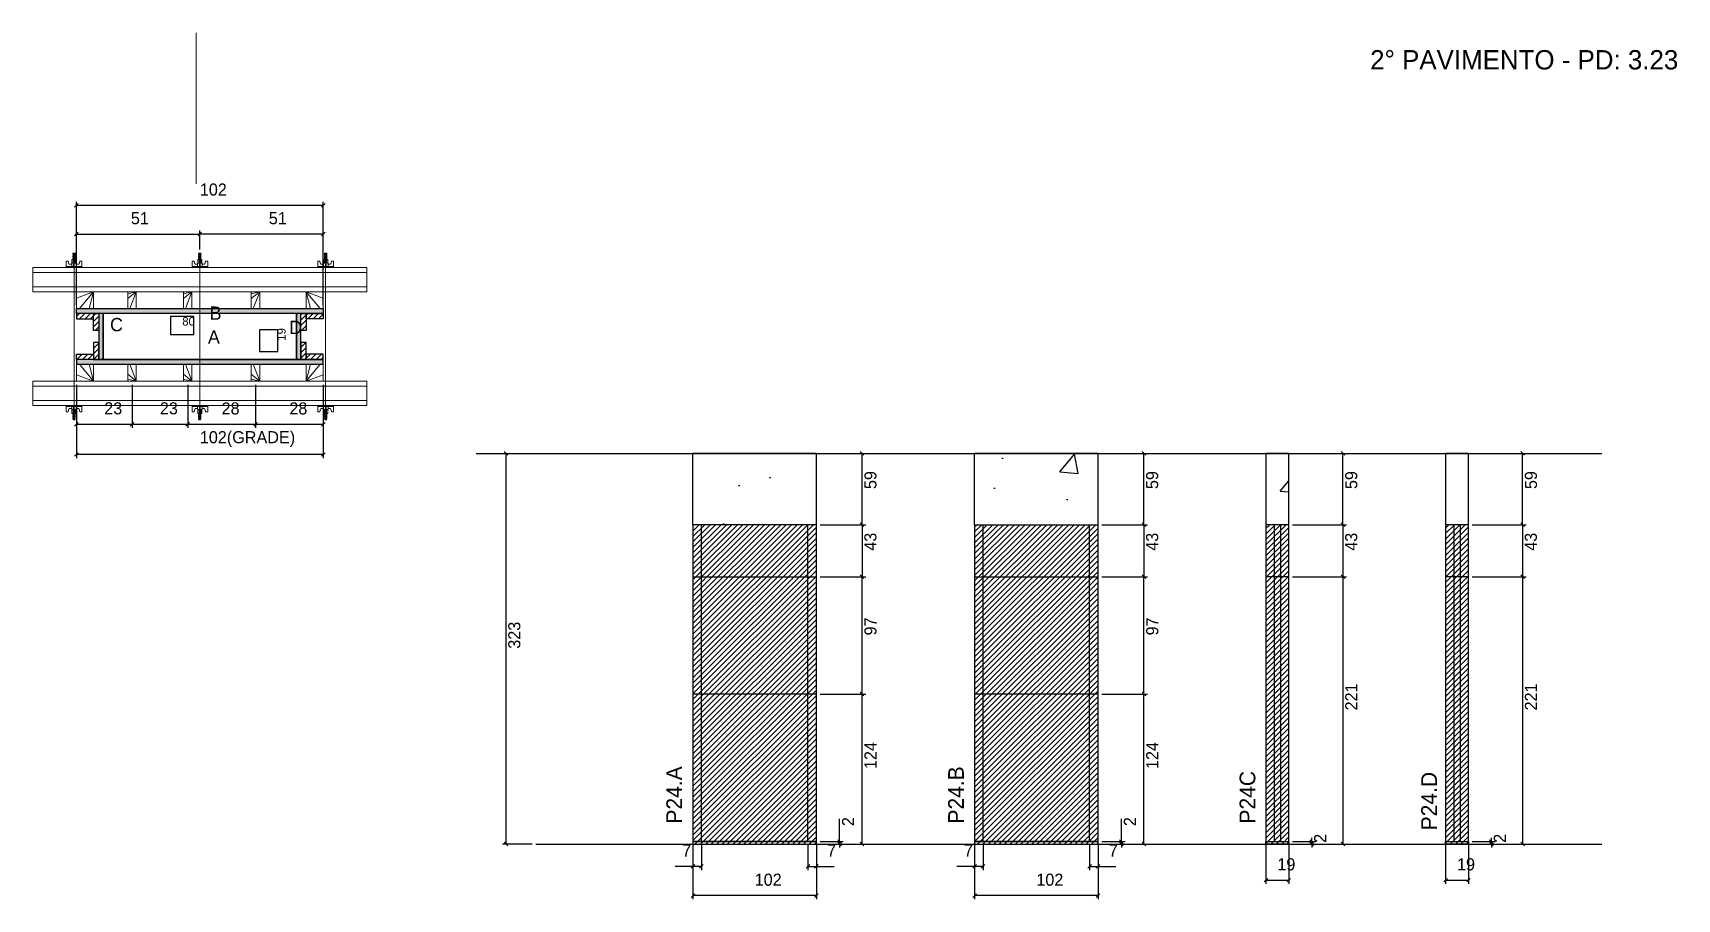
# Model space of a CAD drawing. Header units: metres. Extents: x 1920 to 3279, y 5044 to 5760.
import ezdxf

# ---------------------------------------------------------------- set-up
doc = ezdxf.new("R2010")
doc.units = ezdxf.units.M
for name, color, linetype in [('CHAPA', 7, 'Continuous'), ('COTA', 7, 'Continuous'), ('Hachura', 7, 'Continuous'), ('Madeira', 7, 'Continuous'), ('NIVEL 2° PAV.', 7, 'Continuous'), ('NOMENCLATURA', 7, 'Continuous'), ('Nível', 7, 'Continuous'), ('Painéis', 7, 'Continuous'), ('Perfil Metálico', 7, 'Continuous'), ('SARR_2.2x7', 7, 'Continuous'), ('SARRAFO', 7, 'Continuous'), ('Texto Seção', 7, 'Continuous'), ('TEXTO_GERAL', 7, 'Continuous')]:
    doc.layers.add(name, color=color, linetype=linetype)

msp = doc.modelspace()

# ---------------------------------------------------------------- hatches: boundary and pattern name
at = {"layer": 'COTA'}
h = msp.add_hatch(dxfattribs=at)
h.set_pattern_fill('AR-CONC')
h.paths.add_polyline_path([(2465.5, 5353.4), (2567.5, 5353.4), (2567.5, 5412.4), (2465.5, 5412.4), (2465.5, 5353.4)])
h = msp.add_hatch(dxfattribs=at)
h.set_pattern_fill('AR-CONC')
h.paths.add_polyline_path([(2698.3, 5353.4), (2800.3, 5353.4), (2800.3, 5412.4), (2698.3, 5412.4), (2698.3, 5353.4)])
h = msp.add_hatch(dxfattribs=at)
h.set_pattern_fill('AR-CONC')
h.paths.add_polyline_path([(2939, 5353.4), (2958, 5353.4), (2958, 5412.4), (2939, 5412.4), (2939, 5353.4)])
h = msp.add_hatch(dxfattribs=at)
h.set_pattern_fill('AR-CONC')
h.paths.add_polyline_path([(3087.5, 5353.4), (3106.5, 5353.4), (3106.5, 5412.4), (3087.5, 5412.4), (3087.5, 5353.4)])
at = {"layer": 'Hachura'}
h = msp.add_hatch(color=7, dxfattribs=at)
h.dxf.hatch_style = 1
h.paths.add_polyline_path([(1955.9, 5528.1), (1955.9, 5532.1), (2159.9, 5532.1), (2159.9, 5528.1), (1955.9, 5528.1)])
h = msp.add_hatch(color=7, dxfattribs=at)
h.dxf.hatch_style = 1
h.paths.add_polyline_path([(1955.9, 5528.1), (1955.9, 5532.1), (2159.9, 5532.1), (2159.9, 5528.1), (1955.9, 5528.1)])
h = msp.add_hatch(dxfattribs=at)
h.set_pattern_fill('ANSI31')
h.paths.add_polyline_path([(1969.9, 5528.1), (1969.9, 5523.7), (1955.9, 5523.7), (1955.9, 5528.1), (1969.9, 5528.1)])
h = msp.add_hatch(dxfattribs=at)
h.set_pattern_fill('ANSI31')
h.paths.add_polyline_path([(1974.3, 5528.1), (1969.9, 5528.1), (1969.9, 5514.1), (1974.3, 5514.1), (1974.3, 5528.1)])
h = msp.add_hatch(color=7, dxfattribs=at)
h.dxf.hatch_style = 1
h.paths.add_polyline_path([(1977.9, 5528.1), (1974.3, 5528.1), (1974.3, 5490.1), (1977.9, 5490.1), (1977.9, 5528.1)])
h = msp.add_hatch(color=7, dxfattribs=at)
h.dxf.hatch_style = 1
h.paths.add_polyline_path([(1977.9, 5528.1), (1974.3, 5528.1), (1974.3, 5490.1), (1977.9, 5490.1), (1977.9, 5528.1)])
h = msp.add_hatch(color=7, dxfattribs=at)
h.dxf.hatch_style = 1
h.paths.add_polyline_path([(2141.5, 5528.1), (2137.9, 5528.1), (2137.9, 5490.1), (2141.5, 5490.1), (2141.5, 5528.1)])
h = msp.add_hatch(color=7, dxfattribs=at)
h.dxf.hatch_style = 1
h.paths.add_polyline_path([(2141.5, 5528.1), (2137.9, 5528.1), (2137.9, 5490.1), (2141.5, 5490.1), (2141.5, 5528.1)])
h = msp.add_hatch(dxfattribs=at)
h.set_pattern_fill('ANSI31')
h.paths.add_polyline_path([(2145.9, 5528.1), (2141.5, 5528.1), (2141.5, 5514.1), (2145.9, 5514.1), (2145.9, 5528.1)])
h = msp.add_hatch(dxfattribs=at)
h.set_pattern_fill('ANSI31')
h.paths.add_polyline_path([(2145.9, 5528.1), (2145.9, 5523.7), (2159.9, 5523.7), (2159.9, 5528.1), (2145.9, 5528.1)])
h = msp.add_hatch(dxfattribs=at)
h.set_pattern_fill('ANSI31')
h.paths.add_polyline_path([(1974.3, 5490.1), (1969.9, 5490.1), (1969.9, 5504.1), (1974.3, 5504.1), (1974.3, 5490.1)])
h = msp.add_hatch(dxfattribs=at)
h.set_pattern_fill('ANSI31')
h.paths.add_polyline_path([(2145.9, 5490.1), (2141.5, 5490.1), (2141.5, 5504.1), (2145.9, 5504.1), (2145.9, 5490.1)])
h = msp.add_hatch(dxfattribs=at)
h.set_pattern_fill('ANSI31')
h.paths.add_polyline_path([(1969.9, 5490.1), (1969.9, 5494.5), (1955.9, 5494.5), (1955.9, 5490.1), (1969.9, 5490.1)])
h = msp.add_hatch(dxfattribs=at)
h.set_pattern_fill('ANSI31')
h.paths.add_polyline_path([(2145.9, 5490.1), (2145.9, 5494.5), (2159.9, 5494.5), (2159.9, 5490.1), (2145.9, 5490.1)])
h = msp.add_hatch(color=7, dxfattribs=at)
h.dxf.hatch_style = 1
h.paths.add_polyline_path([(1955.9, 5490.1), (1955.9, 5486.1), (2159.9, 5486.1), (2159.9, 5490.1), (1955.9, 5490.1)])
h = msp.add_hatch(color=7, dxfattribs=at)
h.dxf.hatch_style = 1
h.paths.add_polyline_path([(1955.9, 5490.1), (1955.9, 5486.1), (2159.9, 5486.1), (2159.9, 5490.1), (1955.9, 5490.1)])
h = msp.add_hatch(dxfattribs=at)
h.set_pattern_fill('ANSI31')
h.paths.add_polyline_path([(2567.5, 5089.4), (2567.5, 5353.4), (2465.5, 5353.4), (2465.5, 5089.4), (2567.5, 5089.4)])
h = msp.add_hatch(dxfattribs=at)
h.set_pattern_fill('ANSI31')
h.paths.add_polyline_path([(2800.3, 5089.4), (2800.3, 5353.4), (2698.3, 5353.4), (2698.3, 5089.4), (2800.3, 5089.4)])
h = msp.add_hatch(dxfattribs=at)
h.set_pattern_fill('ANSI31')
h.paths.add_polyline_path([(2958, 5089.4), (2958, 5353.4), (2939, 5353.4), (2939, 5089.4), (2958, 5089.4)])
h = msp.add_hatch(dxfattribs=at)
h.set_pattern_fill('ANSI31')
h.paths.add_polyline_path([(3106.5, 5089.4), (3106.5, 5353.4), (3087.5, 5353.4), (3087.5, 5089.4), (3106.5, 5089.4)])

# ---------------------------------------------------------------- linework, layer by layer
at = {"layer": 'CHAPA', "color": 1, "lineweight": 25}
for points in [[(1955.9, 5528.1), (1955.9, 5532.1), (2159.9, 5532.1), (2159.9, 5528.1)], [(1955.9, 5528.1), (1955.9, 5532.1), (2159.9, 5532.1), (2159.9, 5528.1)], [(1977.9, 5528.1), (1974.3, 5528.1), (1974.3, 5490.1), (1977.9, 5490.1)], [(1977.9, 5528.1), (1974.3, 5528.1), (1974.3, 5490.1), (1977.9, 5490.1)], [(2141.5, 5528.1), (2137.9, 5528.1), (2137.9, 5490.1), (2141.5, 5490.1)], [(2141.5, 5528.1), (2137.9, 5528.1), (2137.9, 5490.1), (2141.5, 5490.1)], [(1955.9, 5490.1), (1955.9, 5486.1), (2159.9, 5486.1), (2159.9, 5490.1)], [(1955.9, 5490.1), (1955.9, 5486.1), (2159.9, 5486.1), (2159.9, 5490.1)]]:
    msp.add_lwpolyline(points, close=True, dxfattribs=at)
at = {"layer": 'COTA', "color": 0, "lineweight": 25}
for p, q in [((1957.4, 5619), (1954.4, 5616)), ((2158.4, 5616), (2161.4, 5619)), ((1957.4, 5595.3), (1954.4, 5592.3)), ((2059.4, 5595.3), (2056.4, 5592.3)), ((2056.4, 5592.3), (2059.4, 5595.3)), ((2158.4, 5592.3), (2161.4, 5595.3)), ((1957.4, 5438), (1954.4, 5435)), ((2000.4, 5435), (2003.4, 5438)), ((2003.4, 5438), (2000.4, 5435)), ((2046.4, 5435), (2049.4, 5438)), ((2049.4, 5438), (2046.4, 5435)), ((2102.4, 5435), (2105.4, 5438)), ((2105.4, 5438), (2102.4, 5435)), ((2158.4, 5435), (2161.4, 5438)), ((1957.4, 5413), (1954.4, 5410)), ((2158.4, 5410), (2161.4, 5413)), ((2606.8, 5410.9), (2603.8, 5413.9)), ((2839.7, 5410.9), (2836.7, 5413.9)), ((3004.2, 5410.9), (3001.2, 5413.9)), ((3152.7, 5410.9), (3149.7, 5413.9)), ((2603.8, 5354.9), (2606.8, 5351.9)), ((2606.8, 5351.9), (2603.8, 5354.9)), ((2836.7, 5354.9), (2839.7, 5351.9)), ((2839.7, 5351.9), (2836.7, 5354.9)), ((3001.2, 5354.9), (3004.2, 5351.9)), ((3004.2, 5351.9), (3001.2, 5354.9)), ((3149.7, 5354.9), (3152.7, 5351.9)), ((3152.7, 5351.9), (3149.7, 5354.9)), ((2606.8, 5308.9), (2603.8, 5311.9)), ((2603.8, 5311.9), (2606.8, 5308.9)), ((2839.7, 5308.9), (2836.7, 5311.9)), ((2836.7, 5311.9), (2839.7, 5308.9)), ((3004.2, 5308.9), (3001.2, 5311.9)), ((3001.2, 5311.9), (3004.2, 5308.9)), ((3152.7, 5308.9), (3149.7, 5311.9)), ((3149.7, 5311.9), (3152.7, 5308.9)), ((2606.8, 5211.9), (2603.8, 5214.9)), ((2603.8, 5214.9), (2606.8, 5211.9)), ((2839.7, 5211.9), (2836.7, 5214.9)), ((2836.7, 5214.9), (2839.7, 5211.9)), ((2585.2, 5092.9), (2588.2, 5089.9)), ((2588.2, 5087.9), (2585.2, 5090.9)), ((2603.8, 5090.9), (2606.8, 5087.9)), ((2818.1, 5092.9), (2821.1, 5089.9)), ((2821.1, 5087.9), (2818.1, 5090.9)), ((2836.7, 5090.9), (2839.7, 5087.9)), ((2975.4, 5092.9), (2978.4, 5089.9)), ((2978.4, 5087.9), (2975.4, 5090.9)), ((3001.2, 5090.9), (3004.2, 5087.9)), ((3123.9, 5092.9), (3126.9, 5089.9)), ((3126.9, 5087.9), (3123.9, 5090.9)), ((3149.7, 5090.9), (3152.7, 5087.9)), ((2467, 5072.4), (2464, 5069.4)), ((2471, 5069.4), (2474, 5072.4)), ((2562, 5072.4), (2559, 5069.4)), ((2566, 5069.4), (2569, 5072.4)), ((2699.8, 5072.4), (2696.8, 5069.4)), ((2703.8, 5069.4), (2706.8, 5072.4)), ((2794.8, 5072.4), (2791.8, 5069.4)), ((2798.8, 5069.4), (2801.8, 5072.4)), ((2940.5, 5061), (2937.5, 5058)), ((2956.5, 5058), (2959.5, 5061)), ((3089, 5061), (3086, 5058)), ((3105, 5058), (3108, 5061)), ((2467, 5048.3), (2464, 5045.3)), ((2566, 5045.3), (2569, 5048.3)), ((2699.8, 5048.3), (2696.8, 5045.3)), ((2798.8, 5045.3), (2801.8, 5048.3))]:
    msp.add_line(p, q, dxfattribs=at)
at = {"layer": 'COTA', "color": 241, "lineweight": 25}
for p, q in [((1955.9, 5535.1), (1955.9, 5620.5)), ((2159.9, 5617.5), (1955.9, 5617.5)), ((2159.9, 5535.1), (2159.9, 5620.5)), ((1955.9, 5569.1), (1955.9, 5596.8)), ((1955.9, 5593.8), (2057.9, 5593.8)), ((2057.9, 5580.9), (2057.9, 5596.8)), ((2057.9, 5580.9), (2057.9, 5596.8)), ((2159.9, 5593.8), (2057.9, 5593.8)), ((2159.9, 5569.1), (2159.9, 5596.8)), ((1955.9, 5469.1), (1955.9, 5408.5)), ((1955.9, 5469.1), (1955.9, 5433.5)), ((2001.9, 5469.1), (2001.9, 5433.5)), ((2001.9, 5469.1), (2001.9, 5433.5)), ((2047.9, 5469.1), (2047.9, 5433.5)), ((2047.9, 5469.1), (2047.9, 5433.5)), ((2103.9, 5469.1), (2103.9, 5433.5)), ((2103.9, 5469.1), (2103.9, 5433.5)), ((2159.9, 5469.1), (2159.9, 5408.5)), ((2159.9, 5469.1), (2159.9, 5433.5)), ((1955.9, 5436.5), (2001.9, 5436.5)), ((2001.9, 5436.5), (2047.9, 5436.5)), ((2047.9, 5436.5), (2103.9, 5436.5)), ((2103.9, 5436.5), (2159.9, 5436.5)), ((2159.9, 5411.5), (1955.9, 5411.5)), ((2567.5, 5412.4), (2465.5, 5412.4)), ((2465.5, 5353.4), (2465.5, 5412.4)), ((2567.5, 5353.4), (2567.5, 5412.4)), ((2800.3, 5412.4), (2698.3, 5412.4)), ((2698.3, 5353.4), (2698.3, 5412.4)), ((2800.3, 5353.4), (2800.3, 5412.4))]:
    msp.add_line(p, q, dxfattribs=at)
at = {"layer": 'COTA', "color": 180, "lineweight": 25}
for p, q in [((2053, 5525.6), (2033.7, 5525.6)), ((2033.7, 5525.6), (2033.7, 5510.6)), ((2053, 5510.6), (2053, 5525.6)), ((2033.7, 5510.6), (2053, 5510.6)), ((2122.3, 5514.6), (2107.3, 5514.6)), ((2107.3, 5514.6), (2107.3, 5496.6)), ((2122.3, 5496.6), (2122.3, 5514.6)), ((2107.3, 5496.6), (2122.3, 5496.6))]:
    msp.add_line(p, q, dxfattribs=at)
at = {"layer": 'COTA', "color": 4, "lineweight": 25}
for p, q in [((2570.5, 5412.4), (2608.3, 5412.4)), ((2605.3, 5353.4), (2605.3, 5412.4)), ((2803.3, 5412.4), (2841.2, 5412.4)), ((2838.2, 5353.4), (2838.2, 5412.4)), ((2961, 5412.4), (3005.7, 5412.4)), ((3002.7, 5353.4), (3002.7, 5412.4)), ((3109.5, 5412.4), (3154.2, 5412.4)), ((3151.2, 5353.4), (3151.2, 5412.4)), ((2570.5, 5353.4), (2608.3, 5353.4)), ((2570.5, 5353.4), (2608.3, 5353.4)), ((2605.3, 5353.4), (2605.3, 5310.4)), ((2803.3, 5353.4), (2841.2, 5353.4)), ((2803.3, 5353.4), (2841.2, 5353.4)), ((2838.2, 5353.4), (2838.2, 5310.4)), ((2961, 5353.4), (3005.7, 5353.4)), ((2961, 5353.4), (3005.7, 5353.4)), ((3002.7, 5353.4), (3002.7, 5310.4)), ((3109.5, 5353.4), (3154.2, 5353.4)), ((3109.5, 5353.4), (3154.2, 5353.4)), ((3151.2, 5353.4), (3151.2, 5310.4)), ((2570.5, 5310.4), (2608.3, 5310.4)), ((2570.5, 5310.4), (2608.3, 5310.4)), ((2605.3, 5213.4), (2605.3, 5310.4)), ((2803.3, 5310.4), (2841.2, 5310.4)), ((2803.3, 5310.4), (2841.2, 5310.4)), ((2838.2, 5213.4), (2838.2, 5310.4)), ((2961, 5310.4), (3005.7, 5310.4)), ((2961, 5310.4), (3005.7, 5310.4)), ((3002.7, 5310.4), (3002.7, 5089.4)), ((3109.5, 5310.4), (3154.2, 5310.4)), ((3109.5, 5310.4), (3154.2, 5310.4)), ((3151.2, 5310.4), (3151.2, 5089.4)), ((2570.5, 5213.4), (2608.3, 5213.4)), ((2570.5, 5213.4), (2608.3, 5213.4)), ((2605.3, 5089.4), (2605.3, 5213.4)), ((2803.3, 5213.4), (2841.2, 5213.4)), ((2803.3, 5213.4), (2841.2, 5213.4)), ((2838.2, 5089.4), (2838.2, 5213.4)), ((2586.7, 5091.4), (2586.7, 5110.2)), ((2819.6, 5091.4), (2819.6, 5110.2)), ((2465.5, 5088.4), (2465.5, 5043.8)), ((2465.5, 5086.4), (2465.5, 5067.9)), ((2472.5, 5088.4), (2472.5, 5067.9)), ((2560.5, 5088.4), (2560.5, 5067.9)), ((2567.5, 5088.4), (2567.5, 5043.8)), ((2567.5, 5086.4), (2567.5, 5067.9)), ((2570.5, 5091.4), (2589.7, 5091.4)), ((2570.5, 5089.4), (2589.7, 5089.4)), ((2570.5, 5089.4), (2608.3, 5089.4)), ((2586.7, 5089.4), (2586.7, 5091.4)), ((2586.7, 5089.4), (2586.7, 5086.4)), ((2698.3, 5088.4), (2698.3, 5043.8)), ((2698.3, 5086.4), (2698.3, 5067.9)), ((2705.3, 5088.4), (2705.3, 5067.9)), ((2793.3, 5088.4), (2793.3, 5067.9)), ((2800.3, 5088.4), (2800.3, 5043.8)), ((2800.3, 5086.4), (2800.3, 5067.9)), ((2803.3, 5091.4), (2822.6, 5091.4)), ((2803.3, 5089.4), (2822.6, 5089.4)), ((2803.3, 5089.4), (2841.2, 5089.4)), ((2819.6, 5089.4), (2819.6, 5091.4)), ((2819.6, 5089.4), (2819.6, 5086.4)), ((2939, 5088.4), (2939, 5056.5)), ((2958, 5088.4), (2958, 5056.5)), ((2961, 5091.4), (2979.9, 5091.4)), ((2961, 5089.4), (2979.9, 5089.4)), ((2961, 5089.4), (3005.7, 5089.4)), ((2976.9, 5091.4), (2976.9, 5094.4)), ((2976.9, 5089.4), (2976.9, 5091.4)), ((2976.9, 5089.4), (2976.9, 5086.4)), ((3087.5, 5088.4), (3087.5, 5056.5)), ((3106.5, 5088.4), (3106.5, 5056.5)), ((3109.5, 5091.4), (3128.4, 5091.4)), ((3109.5, 5089.4), (3128.4, 5089.4)), ((3109.5, 5089.4), (3154.2, 5089.4)), ((3125.4, 5091.4), (3125.4, 5094.4)), ((3125.4, 5089.4), (3125.4, 5091.4)), ((3125.4, 5089.4), (3125.4, 5086.4)), ((2465.5, 5070.9), (2450.7, 5070.9)), ((2472.5, 5070.9), (2465.5, 5070.9)), ((2560.5, 5070.9), (2567.5, 5070.9)), ((2567.5, 5070.9), (2582.2, 5070.9)), ((2698.3, 5070.9), (2683.6, 5070.9)), ((2705.3, 5070.9), (2698.3, 5070.9)), ((2793.3, 5070.9), (2800.3, 5070.9)), ((2800.3, 5070.9), (2815.1, 5070.9)), ((2939, 5059.5), (2958, 5059.5)), ((3087.5, 5059.5), (3106.5, 5059.5)), ((2567.5, 5046.8), (2465.5, 5046.8)), ((2800.3, 5046.8), (2698.3, 5046.8))]:
    msp.add_line(p, q, dxfattribs=at)
at = {"layer": 'COTA', "color": 241, "lineweight": 25}
for points in [[(2958, 5353.4), (2958, 5412.4), (2939, 5412.4), (2939, 5353.4)], [(3106.5, 5353.4), (3106.5, 5412.4), (3087.5, 5412.4), (3087.5, 5353.4)]]:
    msp.add_lwpolyline(points, dxfattribs=at)
at = {"layer": 'Hachura', "color": 0, "lineweight": 9}
for p, q in [((1955.6, 5572.8), (1952.2, 5572.8)), ((1952.2, 5572.8), (1952.2, 5569.6)), ((1955.6, 5572.7), (1952.2, 5572.7)), ((1952.8, 5577.2), (1955, 5576.1)), ((1954.9, 5575.9), (1952.8, 5576.9)), ((1952.8, 5576), (1955, 5574.9)), ((1954.9, 5574.7), (1952.8, 5575.8)), ((1952.8, 5574.8), (1955, 5573.8)), ((1954.9, 5573.5), (1952.8, 5574.6)), ((1954, 5572.8), (1952.8, 5573.4)), ((1952.9, 5577.6), (1953.2, 5577.9)), ((1952.9, 5577.3), (1952.9, 5577.6)), ((1954.8, 5577.6), (1952.9, 5577.6)), ((1952.9, 5577.3), (1954.8, 5576.3)), ((1952.9, 5577.3), (1954.8, 5576.3)), ((1952.9, 5576.1), (1952.9, 5576.7)), ((1954.8, 5575.8), (1952.9, 5576.7)), ((1952.9, 5576.1), (1954.8, 5575.1)), ((1952.9, 5574.9), (1952.9, 5575.6)), ((1954.8, 5574.6), (1952.9, 5575.6)), ((1952.9, 5575.4), (1952.9, 5575.6)), ((1952.9, 5574.9), (1954.8, 5574)), ((1952.9, 5573.8), (1952.9, 5574.4)), ((1954.8, 5573.5), (1952.9, 5574.4)), ((1952.9, 5573.8), (1954.8, 5572.8)), ((1953.8, 5572.8), (1952.9, 5573.3)), ((1952.9, 5572.8), (1952.9, 5573.3)), ((1953.2, 5577.9), (1954.5, 5577.9)), ((1953.3, 5572.8), (1953.3, 5569.6)), ((1954.8, 5576.9), (1953.5, 5577.6)), ((1954.9, 5577), (1953.8, 5577.6)), ((1954.3, 5577.6), (1955, 5577.2)), ((1954.8, 5577.6), (1954.5, 5577.9)), ((1954.6, 5577.6), (1954.8, 5577.4)), ((1954.8, 5576.9), (1954.8, 5576.3)), ((1954.8, 5575.1), (1954.8, 5575.8)), ((1954.8, 5574.4), (1954.8, 5574.6)), ((1954.8, 5574.4), (1954.8, 5574)), ((1954.8, 5573.5), (1954.8, 5572.8)), ((1954.8, 5572.8), (1954.8, 5569.6)), ((1955.6, 5569.6), (1955.6, 5572.8)), ((2059.6, 5572.8), (2056.2, 5572.8)), ((2056.2, 5572.8), (2056.2, 5569.6)), ((2059.6, 5572.7), (2056.2, 5572.7)), ((2056.8, 5577.2), (2059, 5576.1)), ((2058.9, 5575.9), (2056.8, 5576.9)), ((2056.8, 5576), (2059, 5574.9)), ((2058.9, 5574.7), (2056.8, 5575.8)), ((2056.8, 5574.8), (2059, 5573.8)), ((2058.9, 5573.5), (2056.8, 5574.6)), ((2058, 5572.8), (2056.8, 5573.4)), ((2056.9, 5577.6), (2057.2, 5577.9)), ((2056.9, 5577.3), (2056.9, 5577.6)), ((2058.8, 5577.6), (2056.9, 5577.6)), ((2056.9, 5577.3), (2058.8, 5576.3)), ((2056.9, 5577.3), (2058.8, 5576.3)), ((2056.9, 5576.1), (2056.9, 5576.7)), ((2058.8, 5575.8), (2056.9, 5576.7)), ((2056.9, 5576.1), (2058.8, 5575.1)), ((2056.9, 5574.9), (2056.9, 5575.6)), ((2058.8, 5574.6), (2056.9, 5575.6)), ((2056.9, 5575.4), (2056.9, 5575.6)), ((2056.9, 5574.9), (2058.8, 5574)), ((2056.9, 5573.8), (2056.9, 5574.4)), ((2058.8, 5573.5), (2056.9, 5574.4)), ((2056.9, 5573.8), (2058.8, 5572.8)), ((2057.8, 5572.8), (2056.9, 5573.3)), ((2056.9, 5572.8), (2056.9, 5573.3)), ((2057.2, 5577.9), (2058.5, 5577.9)), ((2057.3, 5572.8), (2057.3, 5569.6)), ((2058.8, 5576.9), (2057.5, 5577.6)), ((2058.9, 5577), (2057.8, 5577.6)), ((2058.3, 5577.6), (2059, 5577.2)), ((2058.8, 5577.6), (2058.5, 5577.9)), ((2058.6, 5577.6), (2058.8, 5577.4)), ((2058.8, 5576.9), (2058.8, 5576.3)), ((2058.8, 5575.1), (2058.8, 5575.8)), ((2058.8, 5574.4), (2058.8, 5574.6)), ((2058.8, 5574.4), (2058.8, 5574)), ((2058.8, 5573.5), (2058.8, 5572.8)), ((2058.8, 5572.8), (2058.8, 5569.6)), ((2059.6, 5569.6), (2059.6, 5572.8)), ((2160.2, 5572.8), (2163.6, 5572.8)), ((2160.2, 5569.6), (2160.2, 5572.8)), ((2160.2, 5572.7), (2163.6, 5572.7)), ((2161.5, 5577.6), (2160.9, 5577.2)), ((2160.9, 5577), (2162, 5577.6)), ((2163, 5577.2), (2160.9, 5576.1)), ((2160.9, 5575.9), (2163.1, 5576.9)), ((2163, 5576), (2160.9, 5574.9)), ((2160.9, 5574.7), (2163.1, 5575.8)), ((2163, 5574.8), (2160.9, 5573.8)), ((2160.9, 5573.5), (2163.1, 5574.6)), ((2161, 5577.6), (2161.3, 5577.9)), ((2161.3, 5577.6), (2161, 5577.4)), ((2161, 5576.9), (2162.3, 5577.6)), ((2161, 5577.6), (2163, 5577.6)), ((2163, 5577.3), (2161, 5576.3)), ((2163, 5577.3), (2161, 5576.3)), ((2161, 5576.9), (2161, 5576.3)), ((2161, 5575.8), (2163, 5576.7)), ((2163, 5576.1), (2161, 5575.1)), ((2161, 5575.1), (2161, 5575.8)), ((2161, 5574.6), (2163, 5575.6)), ((2163, 5574.9), (2161, 5574)), ((2161, 5574.4), (2161, 5574.6)), ((2161, 5574.4), (2161, 5574)), ((2161, 5573.5), (2163, 5574.4)), ((2163, 5573.8), (2161, 5572.8)), ((2161, 5573.5), (2161, 5572.8)), ((2161, 5572.8), (2161, 5569.6)), ((2162.6, 5577.9), (2161.3, 5577.9)), ((2161.8, 5572.8), (2163.1, 5573.4)), ((2162, 5572.8), (2163, 5573.3)), ((2163, 5577.6), (2162.6, 5577.9)), ((2162.6, 5572.8), (2162.6, 5569.6)), ((2163, 5577.3), (2163, 5577.6)), ((2163, 5576.1), (2163, 5576.7)), ((2163, 5574.9), (2163, 5575.6)), ((2163, 5575.4), (2163, 5575.6)), ((2163, 5573.8), (2163, 5574.4)), ((2163, 5572.8), (2163, 5573.3)), ((2163.6, 5572.8), (2163.6, 5569.6)), ((1947.5, 5571.3), (1949.1, 5571.3)), ((1947.5, 5566.1), (1947.5, 5571.2)), ((1947.5, 5567), (1960.4, 5567)), ((1947.5, 5567), (1952.6, 5567)), ((1960.4, 5566.1), (1947.5, 5566.1)), ((1947.6, 5567), (1947.6, 5566.1)), ((1947.8, 5567), (1947.8, 5566.1)), ((1948.2, 5567), (1948.2, 5566.1)), ((1948.6, 5567), (1948.6, 5566.1)), ((1949.1, 5571.3), (1949.7, 5569)), ((1949.5, 5567), (1949.5, 5566.1)), ((1950, 5568.8), (1952, 5568.8)), ((1950.9, 5567), (1950.9, 5566.1)), ((1959.4, 5566.1), (1951.6, 5566.1)), ((1952, 5569.6), (1955.8, 5569.6)), ((1952, 5567), (1952, 5569.6)), ((1953.9, 5567), (1952, 5567)), ((1952.6, 5567), (1953.3, 5567)), ((1953, 5566.7), (1953, 5566.9)), ((1953, 5566.2), (1953, 5566.7)), ((1953.6, 5567), (1953.6, 5569)), ((1953.9, 5567), (1953.9, 5566.1)), ((1954.1, 5569), (1954.1, 5567)), ((1954.9, 5566.9), (1954.9, 5566.4)), ((1955.8, 5569.6), (1955.6, 5569.6)), ((1955.8, 5569.6), (1955.6, 5569.6)), ((1955.8, 5569.6), (1955.8, 5567)), ((1957.8, 5568.8), (1955.8, 5568.8)), ((1956.9, 5567), (1956.9, 5566.1)), ((1958.7, 5571.3), (1958.1, 5569)), ((1958.4, 5567), (1958.4, 5566.1)), ((1960.4, 5571.3), (1958.7, 5571.3)), ((1959.2, 5567), (1959.2, 5566.1)), ((1959.7, 5567), (1959.7, 5566.1)), ((1960, 5567), (1960, 5566.1)), ((1960.2, 5567), (1960.2, 5566.1)), ((1960.4, 5567), (1960.4, 5571.3)), ((1960.4, 5567), (1960.4, 5566.1)), ((2051.5, 5571.3), (2053.1, 5571.3)), ((2051.5, 5566.1), (2051.5, 5571.2)), ((2051.5, 5567), (2064.4, 5567)), ((2051.5, 5567), (2056.6, 5567)), ((2064.4, 5566.1), (2051.5, 5566.1)), ((2051.6, 5567), (2051.6, 5566.1)), ((2051.8, 5567), (2051.8, 5566.1)), ((2052.2, 5567), (2052.2, 5566.1)), ((2052.6, 5567), (2052.6, 5566.1)), ((2053.1, 5571.3), (2053.7, 5569)), ((2053.5, 5567), (2053.5, 5566.1)), ((2054, 5568.8), (2056, 5568.8)), ((2054.9, 5567), (2054.9, 5566.1)), ((2063.4, 5566.1), (2055.6, 5566.1)), ((2056, 5569.6), (2059.8, 5569.6)), ((2056, 5567), (2056, 5569.6)), ((2057.9, 5567), (2056, 5567)), ((2056.6, 5567), (2057.3, 5567)), ((2057, 5566.7), (2057, 5566.9)), ((2057, 5566.2), (2057, 5566.7)), ((2057.6, 5567), (2057.6, 5569)), ((2057.9, 5567), (2057.9, 5566.1)), ((2058.1, 5569), (2058.1, 5567)), ((2058.9, 5566.9), (2058.9, 5566.4)), ((2059.8, 5569.6), (2059.6, 5569.6)), ((2059.8, 5569.6), (2059.6, 5569.6)), ((2059.8, 5569.6), (2059.8, 5567)), ((2061.8, 5568.8), (2059.8, 5568.8)), ((2060.9, 5567), (2060.9, 5566.1)), ((2062.7, 5571.3), (2062.1, 5569)), ((2062.4, 5567), (2062.4, 5566.1)), ((2064.4, 5571.3), (2062.7, 5571.3)), ((2063.2, 5567), (2063.2, 5566.1)), ((2063.7, 5567), (2063.7, 5566.1)), ((2064, 5567), (2064, 5566.1)), ((2064.2, 5567), (2064.2, 5566.1)), ((2064.4, 5567), (2064.4, 5571.3)), ((2064.4, 5567), (2064.4, 5566.1)), ((2155.5, 5567), (2155.5, 5571.3)), ((2155.5, 5571.3), (2157.1, 5571.3)), ((2168.4, 5567), (2155.5, 5567)), ((2155.5, 5567), (2155.5, 5566.1)), ((2155.5, 5566.1), (2168.4, 5566.1)), ((2155.6, 5567), (2155.6, 5566.1)), ((2155.8, 5567), (2155.8, 5566.1)), ((2156.2, 5567), (2156.2, 5566.1)), ((2156.4, 5566.1), (2164.2, 5566.1)), ((2156.6, 5567), (2156.6, 5566.1)), ((2157.1, 5571.3), (2157.7, 5569)), ((2157.5, 5567), (2157.5, 5566.1)), ((2158, 5568.8), (2160, 5568.8)), ((2158.9, 5567), (2158.9, 5566.1)), ((2163.9, 5569.6), (2160, 5569.6)), ((2160, 5569.6), (2160, 5567)), ((2160, 5569.6), (2160.2, 5569.6)), ((2160, 5569.6), (2160.2, 5569.6)), ((2160.9, 5566.9), (2160.9, 5566.4)), ((2161.7, 5569), (2161.7, 5567)), ((2161.9, 5567), (2163.9, 5567)), ((2161.9, 5567), (2161.9, 5566.1)), ((2162.2, 5567), (2162.2, 5569)), ((2163.2, 5567), (2162.6, 5567)), ((2162.9, 5566.7), (2162.9, 5566.9)), ((2162.9, 5566.2), (2162.9, 5566.7)), ((2168.4, 5567), (2163.2, 5567)), ((2163.9, 5567), (2163.9, 5569.6)), ((2165.8, 5568.8), (2163.9, 5568.8)), ((2165, 5567), (2165, 5566.1)), ((2166.7, 5571.3), (2166.1, 5569)), ((2166.4, 5567), (2166.4, 5566.1)), ((2168.4, 5571.3), (2166.7, 5571.3)), ((2167.2, 5567), (2167.2, 5566.1)), ((2167.7, 5567), (2167.7, 5566.1)), ((2168, 5567), (2168, 5566.1)), ((2168.2, 5567), (2168.2, 5566.1)), ((2168.4, 5566.1), (2168.4, 5571.2)), ((1960.4, 5452.1), (1947.5, 5452.1)), ((1947.5, 5452.1), (1947.5, 5447)), ((1947.5, 5451.2), (1960.4, 5451.2)), ((1947.5, 5451.2), (1952.6, 5451.2)), ((1947.6, 5451.2), (1947.6, 5452.1)), ((1947.8, 5451.2), (1947.8, 5452.1)), ((1948.2, 5451.2), (1948.2, 5452.1)), ((1948.6, 5451.2), (1948.6, 5452.1)), ((1949.5, 5451.2), (1949.5, 5452.1)), ((1950.9, 5451.2), (1950.9, 5452.1)), ((1959.4, 5452.1), (1951.6, 5452.1)), ((1953.9, 5451.2), (1952, 5451.2)), ((1952, 5451.2), (1952, 5448.6)), ((1952.6, 5451.2), (1953.3, 5451.2)), ((1953, 5451.9), (1953, 5451.5)), ((1953, 5451.5), (1953, 5451.3)), ((1953.6, 5451.2), (1953.6, 5449.2)), ((1953.9, 5451.2), (1953.9, 5452.1)), ((1954.1, 5449.2), (1954.1, 5451.2)), ((1954.9, 5451.3), (1954.9, 5451.8)), ((1955.8, 5448.6), (1955.8, 5451.2)), ((1956.9, 5451.2), (1956.9, 5452.1)), ((1958.4, 5451.2), (1958.4, 5452.1)), ((1959.2, 5451.2), (1959.2, 5452.1)), ((1959.7, 5451.2), (1959.7, 5452.1)), ((1960, 5451.2), (1960, 5452.1)), ((1960.2, 5451.2), (1960.2, 5452.1)), ((1960.4, 5451.2), (1960.4, 5452.1)), ((1960.4, 5451.2), (1960.4, 5446.9)), ((2064.4, 5452.1), (2051.5, 5452.1)), ((2051.5, 5452.1), (2051.5, 5447)), ((2051.5, 5451.2), (2064.4, 5451.2)), ((2051.5, 5451.2), (2056.6, 5451.2)), ((2051.6, 5451.2), (2051.6, 5452.1)), ((2051.8, 5451.2), (2051.8, 5452.1)), ((2052.2, 5451.2), (2052.2, 5452.1)), ((2052.6, 5451.2), (2052.6, 5452.1)), ((2053.5, 5451.2), (2053.5, 5452.1)), ((2054.9, 5451.2), (2054.9, 5452.1)), ((2063.4, 5452.1), (2055.6, 5452.1)), ((2057.9, 5451.2), (2056, 5451.2)), ((2056, 5451.2), (2056, 5448.6)), ((2056.6, 5451.2), (2057.3, 5451.2)), ((2057, 5451.9), (2057, 5451.5)), ((2057, 5451.5), (2057, 5451.3)), ((2057.6, 5451.2), (2057.6, 5449.2)), ((2057.9, 5451.2), (2057.9, 5452.1)), ((2058.1, 5449.2), (2058.1, 5451.2)), ((2058.9, 5451.3), (2058.9, 5451.8)), ((2059.8, 5448.6), (2059.8, 5451.2)), ((2060.9, 5451.2), (2060.9, 5452.1)), ((2062.4, 5451.2), (2062.4, 5452.1)), ((2063.2, 5451.2), (2063.2, 5452.1)), ((2063.7, 5451.2), (2063.7, 5452.1)), ((2064, 5451.2), (2064, 5452.1)), ((2064.2, 5451.2), (2064.2, 5452.1)), ((2064.4, 5451.2), (2064.4, 5452.1)), ((2064.4, 5451.2), (2064.4, 5446.9)), ((2155.5, 5452.1), (2168.4, 5452.1)), ((2155.5, 5451.2), (2155.5, 5452.1)), ((2168.4, 5451.2), (2155.5, 5451.2)), ((2155.5, 5451.2), (2155.5, 5446.9)), ((2155.6, 5451.2), (2155.6, 5452.1)), ((2155.8, 5451.2), (2155.8, 5452.1)), ((2156.2, 5451.2), (2156.2, 5452.1)), ((2156.4, 5452.1), (2164.2, 5452.1)), ((2156.6, 5451.2), (2156.6, 5452.1)), ((2157.5, 5451.2), (2157.5, 5452.1)), ((2158.9, 5451.2), (2158.9, 5452.1)), ((2160, 5448.6), (2160, 5451.2)), ((2160.9, 5451.3), (2160.9, 5451.8)), ((2161.7, 5449.2), (2161.7, 5451.2)), ((2161.9, 5451.2), (2161.9, 5452.1)), ((2161.9, 5451.2), (2163.9, 5451.2)), ((2162.2, 5451.2), (2162.2, 5449.2)), ((2163.2, 5451.2), (2162.6, 5451.2)), ((2162.9, 5451.9), (2162.9, 5451.5)), ((2162.9, 5451.5), (2162.9, 5451.3)), ((2168.4, 5451.2), (2163.2, 5451.2)), ((2163.9, 5451.2), (2163.9, 5448.6)), ((2165, 5451.2), (2165, 5452.1)), ((2166.4, 5451.2), (2166.4, 5452.1)), ((2167.2, 5451.2), (2167.2, 5452.1)), ((2167.7, 5451.2), (2167.7, 5452.1)), ((2168, 5451.2), (2168, 5452.1)), ((2168.2, 5451.2), (2168.2, 5452.1)), ((2168.4, 5452.1), (2168.4, 5447)), ((1947.5, 5446.9), (1949.1, 5446.9)), ((1949.1, 5446.9), (1949.7, 5449.2)), ((1950, 5449.4), (1952, 5449.4)), ((1952, 5448.6), (1955.8, 5448.6)), ((1952.2, 5445.4), (1952.2, 5448.6)), ((1955.6, 5445.5), (1952.2, 5445.5)), ((1955.6, 5445.4), (1952.2, 5445.4)), ((1954, 5445.4), (1952.8, 5444.8)), ((1954.9, 5444.7), (1952.8, 5443.6)), ((1952.8, 5443.4), (1955, 5444.4)), ((1954.9, 5443.5), (1952.8, 5442.4)), ((1952.8, 5442.2), (1955, 5443.3)), ((1954.9, 5442.3), (1952.8, 5441.3)), ((1952.8, 5441), (1955, 5442.1)), ((1952.9, 5444.4), (1954.8, 5445.4)), ((1953.8, 5445.4), (1952.9, 5444.9)), ((1952.9, 5445.4), (1952.9, 5444.9)), ((1954.8, 5444.7), (1952.9, 5443.8)), ((1952.9, 5444.4), (1952.9, 5443.8)), ((1952.9, 5443.3), (1954.8, 5444.2)), ((1954.8, 5443.6), (1952.9, 5442.6)), ((1952.9, 5443.3), (1952.9, 5442.6)), ((1952.9, 5442.1), (1954.8, 5443.1)), ((1952.9, 5442.8), (1952.9, 5442.6)), ((1954.8, 5442.4), (1952.9, 5441.5)), ((1952.9, 5442.1), (1952.9, 5441.5)), ((1952.9, 5440.9), (1954.8, 5441.9)), ((1952.9, 5440.9), (1954.8, 5441.9)), ((1952.9, 5440.9), (1952.9, 5440.6)), ((1952.9, 5440.6), (1953.2, 5440.3)), ((1954.8, 5440.6), (1952.9, 5440.6)), ((1953.2, 5440.3), (1954.5, 5440.3)), ((1953.3, 5445.4), (1953.3, 5448.6)), ((1954.8, 5441.3), (1953.5, 5440.6)), ((1954.9, 5441.2), (1953.8, 5440.6)), ((1954.3, 5440.6), (1955, 5441)), ((1954.8, 5440.6), (1954.5, 5440.3)), ((1954.6, 5440.6), (1954.8, 5440.7)), ((1954.8, 5445.4), (1954.8, 5448.6)), ((1954.8, 5444.7), (1954.8, 5445.4)), ((1954.8, 5443.8), (1954.8, 5444.2)), ((1954.8, 5443.8), (1954.8, 5443.6)), ((1954.8, 5443.1), (1954.8, 5442.4)), ((1954.8, 5441.3), (1954.8, 5441.9)), ((1955.6, 5448.6), (1955.6, 5445.4)), ((1955.8, 5448.6), (1955.6, 5448.6)), ((1955.8, 5448.6), (1955.6, 5448.6)), ((1957.8, 5449.4), (1955.8, 5449.4)), ((1958.7, 5446.9), (1958.1, 5449.2)), ((1960.4, 5446.9), (1958.7, 5446.9)), ((2051.5, 5446.9), (2053.1, 5446.9)), ((2053.1, 5446.9), (2053.7, 5449.2)), ((2054, 5449.4), (2056, 5449.4)), ((2056, 5448.6), (2059.8, 5448.6)), ((2056.2, 5445.4), (2056.2, 5448.6)), ((2059.6, 5445.5), (2056.2, 5445.5)), ((2059.6, 5445.4), (2056.2, 5445.4)), ((2058, 5445.4), (2056.8, 5444.8)), ((2058.9, 5444.7), (2056.8, 5443.6)), ((2056.8, 5443.4), (2059, 5444.4)), ((2058.9, 5443.5), (2056.8, 5442.4)), ((2056.8, 5442.2), (2059, 5443.3)), ((2058.9, 5442.3), (2056.8, 5441.3)), ((2056.8, 5441), (2059, 5442.1)), ((2056.9, 5444.4), (2058.8, 5445.4)), ((2057.8, 5445.4), (2056.9, 5444.9)), ((2056.9, 5445.4), (2056.9, 5444.9)), ((2058.8, 5444.7), (2056.9, 5443.8)), ((2056.9, 5444.4), (2056.9, 5443.8)), ((2056.9, 5443.3), (2058.8, 5444.2)), ((2058.8, 5443.6), (2056.9, 5442.6)), ((2056.9, 5443.3), (2056.9, 5442.6)), ((2056.9, 5442.1), (2058.8, 5443.1)), ((2056.9, 5442.8), (2056.9, 5442.6)), ((2058.8, 5442.4), (2056.9, 5441.5)), ((2056.9, 5442.1), (2056.9, 5441.5)), ((2056.9, 5440.9), (2058.8, 5441.9)), ((2056.9, 5440.9), (2058.8, 5441.9)), ((2056.9, 5440.9), (2056.9, 5440.6)), ((2056.9, 5440.6), (2057.2, 5440.3)), ((2058.8, 5440.6), (2056.9, 5440.6)), ((2057.2, 5440.3), (2058.5, 5440.3)), ((2057.3, 5445.4), (2057.3, 5448.6)), ((2058.8, 5441.3), (2057.5, 5440.6)), ((2058.9, 5441.2), (2057.8, 5440.6)), ((2058.3, 5440.6), (2059, 5441)), ((2058.8, 5440.6), (2058.5, 5440.3)), ((2058.6, 5440.6), (2058.8, 5440.7)), ((2058.8, 5445.4), (2058.8, 5448.6)), ((2058.8, 5444.7), (2058.8, 5445.4)), ((2058.8, 5443.8), (2058.8, 5444.2)), ((2058.8, 5443.8), (2058.8, 5443.6)), ((2058.8, 5443.1), (2058.8, 5442.4)), ((2058.8, 5441.3), (2058.8, 5441.9)), ((2059.6, 5448.6), (2059.6, 5445.4)), ((2059.8, 5448.6), (2059.6, 5448.6)), ((2059.8, 5448.6), (2059.6, 5448.6)), ((2061.8, 5449.4), (2059.8, 5449.4)), ((2062.7, 5446.9), (2062.1, 5449.2)), ((2064.4, 5446.9), (2062.7, 5446.9)), ((2155.5, 5446.9), (2157.1, 5446.9)), ((2157.1, 5446.9), (2157.7, 5449.2)), ((2158, 5449.4), (2160, 5449.4)), ((2163.9, 5448.6), (2160, 5448.6)), ((2160, 5448.6), (2160.2, 5448.6)), ((2160, 5448.6), (2160.2, 5448.6)), ((2160.2, 5448.6), (2160.2, 5445.4)), ((2160.2, 5445.5), (2163.6, 5445.5)), ((2160.2, 5445.4), (2163.6, 5445.4)), ((2160.9, 5444.7), (2163.1, 5443.6)), ((2163, 5443.4), (2160.9, 5444.4)), ((2160.9, 5443.5), (2163.1, 5442.4)), ((2163, 5442.2), (2160.9, 5443.3)), ((2160.9, 5442.3), (2163.1, 5441.3)), ((2163, 5441), (2160.9, 5442.1)), ((2160.9, 5441.2), (2162, 5440.6)), ((2161.5, 5440.6), (2160.9, 5441)), ((2161, 5445.4), (2161, 5448.6)), ((2161, 5444.7), (2161, 5445.4)), ((2163, 5444.4), (2161, 5445.4)), ((2161, 5444.7), (2163, 5443.8)), ((2161, 5443.8), (2161, 5444.2)), ((2163, 5443.3), (2161, 5444.2)), ((2161, 5443.8), (2161, 5443.6)), ((2161, 5443.6), (2163, 5442.6)), ((2161, 5443.1), (2161, 5442.4)), ((2163, 5442.1), (2161, 5443.1)), ((2161, 5442.4), (2163, 5441.5)), ((2163, 5440.9), (2161, 5441.9)), ((2161, 5441.3), (2161, 5441.9)), ((2163, 5440.9), (2161, 5441.9)), ((2161, 5441.3), (2162.3, 5440.6)), ((2161.3, 5440.6), (2161, 5440.7)), ((2161, 5440.6), (2161.3, 5440.3)), ((2161, 5440.6), (2163, 5440.6)), ((2162.6, 5440.3), (2161.3, 5440.3)), ((2161.8, 5445.4), (2163.1, 5444.8)), ((2162, 5445.4), (2163, 5444.9)), ((2162.6, 5445.4), (2162.6, 5448.6)), ((2163, 5440.6), (2162.6, 5440.3)), ((2163, 5445.4), (2163, 5444.9)), ((2163, 5444.4), (2163, 5443.8)), ((2163, 5443.3), (2163, 5442.6)), ((2163, 5442.8), (2163, 5442.6)), ((2163, 5442.1), (2163, 5441.5)), ((2163, 5440.9), (2163, 5440.6)), ((2163.6, 5445.4), (2163.6, 5448.6)), ((2165.8, 5449.4), (2163.9, 5449.4)), ((2166.7, 5446.9), (2166.1, 5449.2)), ((2168.4, 5446.9), (2166.7, 5446.9))]:
    msp.add_line(p, q, dxfattribs=at)
at = {"layer": 'Hachura', "color": 251, "lineweight": 9}
for p, q in [((1953.9, 5576.9), (1953.9, 5445.1)), ((2057.9, 5576.9), (2057.9, 5445.1)), ((2161.9, 5576.9), (2161.9, 5445.1))]:
    msp.add_line(p, q, dxfattribs=at)
at = {"layer": 'Madeira', "color": 126, "lineweight": 18}
for p, q in [((1969.9, 5546.1), (1955.9, 5540.7)), ((1969.9, 5546.1), (1958.4, 5532.1)), ((1969.9, 5546.1), (1966.4, 5532.1)), ((2005.4, 5546.1), (1998.4, 5540.4)), ((2005.4, 5546.1), (1998.4, 5544.4)), ((2005.4, 5546.1), (2000, 5532.1)), ((2051.4, 5546.1), (2044.4, 5540.4)), ((2051.4, 5546.1), (2044.4, 5544.4)), ((2051.4, 5546.1), (2046, 5532.1)), ((2107.4, 5546.1), (2100.4, 5540.4)), ((2107.4, 5546.1), (2100.4, 5544.4)), ((2107.4, 5546.1), (2102, 5532.1)), ((2145.9, 5546.1), (2157.4, 5532.1)), ((2145.9, 5546.1), (2149.4, 5532.1)), ((2145.9, 5546.1), (2159.9, 5540.7)), ((1969.9, 5472.1), (1955.9, 5477.5)), ((1969.9, 5472.1), (1958.4, 5486.1)), ((1969.9, 5472.1), (1966.4, 5486.1)), ((2005.4, 5472.1), (1998.4, 5477.8)), ((2005.4, 5472.1), (2000, 5486.1)), ((2051.4, 5472.1), (2044.4, 5477.8)), ((2051.4, 5472.1), (2046, 5486.1)), ((2107.4, 5472.1), (2100.4, 5477.8)), ((2107.4, 5472.1), (2102, 5486.1)), ((2145.9, 5472.1), (2157.4, 5486.1)), ((2145.9, 5472.1), (2149.4, 5486.1)), ((2145.9, 5472.1), (2159.9, 5477.5)), ((2005.4, 5472.1), (1998.4, 5473.8)), ((2051.4, 5472.1), (2044.4, 5473.8)), ((2107.4, 5472.1), (2100.4, 5473.8))]:
    msp.add_line(p, q, dxfattribs=at)
for points in [[(2159.9, 5546.1), (2159.9, 5532.1), (1955.9, 5532.1), (1955.9, 5546.1)], [(1969.9, 5546.1), (1969.9, 5532.1), (1955.9, 5532.1), (1955.9, 5546.1)], [(2005.4, 5546.1), (1998.4, 5546.1), (1998.4, 5532.1), (2005.4, 5532.1)], [(2051.4, 5546.1), (2044.4, 5546.1), (2044.4, 5532.1), (2051.4, 5532.1)], [(2107.4, 5546.1), (2100.4, 5546.1), (2100.4, 5532.1), (2107.4, 5532.1)], [(2145.9, 5546.1), (2145.9, 5532.1), (2159.9, 5532.1), (2159.9, 5546.1)], [(2159.9, 5472.1), (2159.9, 5486.1), (1955.9, 5486.1), (1955.9, 5472.1)], [(1969.9, 5472.1), (1969.9, 5486.1), (1955.9, 5486.1), (1955.9, 5472.1)], [(2005.4, 5472.1), (1998.4, 5472.1), (1998.4, 5486.1), (2005.4, 5486.1)], [(2051.4, 5472.1), (2044.4, 5472.1), (2044.4, 5486.1), (2051.4, 5486.1)], [(2107.4, 5472.1), (2100.4, 5472.1), (2100.4, 5486.1), (2107.4, 5486.1)], [(2145.9, 5472.1), (2145.9, 5486.1), (2159.9, 5486.1), (2159.9, 5472.1)]]:
    msp.add_lwpolyline(points, close=True, dxfattribs=at)
at = {"layer": 'NIVEL 2° PAV.', "color": 4, "lineweight": 25}
for p, q in [((2307.8, 5412.4), (2314, 5412.4)), ((2311, 5089.4), (2311, 5412.4)), ((2332.6, 5089.4), (2308, 5089.4))]:
    msp.add_line(p, q, dxfattribs=at)
at = {"layer": 'NIVEL 2° PAV.', "color": 0, "lineweight": 25}
for p, q in [((2312.5, 5410.9), (2309.5, 5413.9)), ((2309.5, 5090.9), (2312.5, 5087.9))]:
    msp.add_line(p, q, dxfattribs=at)
at = {"layer": 'Nível', "color": 4, "lineweight": 25}
for p, q in [((2286.3, 5412.4), (3216.7, 5412.4)), ((2335.6, 5089.4), (3216.7, 5089.4))]:
    msp.add_line(p, q, dxfattribs=at)
at = {"layer": 'Painéis', "color": 200, "lineweight": 25}
for p, q in [((2465.5, 5353.4), (2465.5, 5089.4)), ((2567.5, 5353.4), (2465.5, 5353.4)), ((2567.5, 5089.4), (2567.5, 5353.4)), ((2698.3, 5353.4), (2698.3, 5089.4)), ((2698.3, 5353.4), (2800.3, 5353.4)), ((2800.3, 5089.4), (2800.3, 5353.4)), ((2939, 5353.4), (2939, 5091.4)), ((2958, 5353.4), (2939, 5353.4)), ((2958, 5091.4), (2958, 5353.4)), ((3087.5, 5353.4), (3087.5, 5091.4)), ((3106.5, 5353.4), (3087.5, 5353.4)), ((3106.5, 5091.4), (3106.5, 5353.4)), ((2465.5, 5310.4), (2567.5, 5310.4)), ((2698.3, 5310.4), (2800.3, 5310.4)), ((2958, 5310.4), (2939, 5310.4)), ((3106.5, 5310.4), (3087.5, 5310.4)), ((2567.5, 5213.4), (2465.5, 5213.4)), ((2800.3, 5213.4), (2698.3, 5213.4)), ((2465.5, 5091.4), (2567.5, 5091.4)), ((2698.3, 5091.4), (2800.3, 5091.4)), ((2939, 5091.4), (2958, 5091.4)), ((3087.5, 5091.4), (3106.5, 5091.4))]:
    msp.add_line(p, q, dxfattribs=at)
for points in [[(2137.9, 5490.1), (2137.9, 5528.1), (1977.9, 5528.1), (1977.9, 5490.1)], [(2567.5, 5091.4), (2465.5, 5091.4), (2465.5, 5089.4), (2567.5, 5089.4)], [(2800.3, 5091.4), (2698.3, 5091.4), (2698.3, 5089.4), (2800.3, 5089.4)], [(2939, 5091.4), (2958, 5091.4), (2958, 5089.4), (2939, 5089.4)], [(3087.5, 5091.4), (3106.5, 5091.4), (3106.5, 5089.4), (3087.5, 5089.4)]]:
    msp.add_lwpolyline(points, close=True, dxfattribs=at)
at = {"layer": 'Perfil Metálico', "color": 224, "lineweight": 18}
for points in [[(1919.9, 5566.1), (1919.9, 5546.1), (2195.9, 5546.1), (2195.9, 5566.1)], [(2195.9, 5550.1), (2195.9, 5562.1), (1919.9, 5562.1), (1919.9, 5550.1)], [(1919.9, 5452.1), (1919.9, 5472.1), (2195.9, 5472.1), (2195.9, 5452.1)], [(2195.9, 5468.1), (2195.9, 5456.1), (1919.9, 5456.1), (1919.9, 5468.1)]]:
    msp.add_lwpolyline(points, close=True, dxfattribs=at)
at = {"layer": 'SARR_2.2x7', "color": 40, "lineweight": 25}
for p, q in [((2472.5, 5310.4), (2472.5, 5353.4)), ((2560.5, 5310.4), (2560.5, 5353.4)), ((2705.3, 5310.4), (2705.3, 5353.4)), ((2793.3, 5310.4), (2793.3, 5353.4)), ((2946, 5353.4), (2946, 5091.4)), ((2951, 5353.4), (2951, 5091.4)), ((3094.5, 5353.4), (3094.5, 5091.4)), ((3099.5, 5353.4), (3099.5, 5091.4)), ((2472.5, 5213.4), (2472.5, 5310.4)), ((2560.5, 5213.4), (2560.5, 5310.4)), ((2705.3, 5213.4), (2705.3, 5310.4)), ((2793.3, 5213.4), (2793.3, 5310.4)), ((2472.5, 5091.4), (2472.5, 5213.4)), ((2560.5, 5091.4), (2560.5, 5213.4)), ((2705.3, 5091.4), (2705.3, 5213.4)), ((2793.3, 5091.4), (2793.3, 5213.4))]:
    msp.add_line(p, q, dxfattribs=at)
at = {"layer": 'SARRAFO', "color": 251, "lineweight": 25}
for points in [[(1955.9, 5523.7), (1969.9, 5523.7), (1969.9, 5528.1), (1955.9, 5528.1)], [(1969.9, 5514.1), (1969.9, 5528.1), (1974.3, 5528.1), (1974.3, 5514.1)], [(2141.5, 5514.1), (2141.5, 5528.1), (2145.9, 5528.1), (2145.9, 5514.1)], [(2159.9, 5523.7), (2145.9, 5523.7), (2145.9, 5528.1), (2159.9, 5528.1)], [(1969.9, 5504.1), (1969.9, 5490.1), (1974.3, 5490.1), (1974.3, 5504.1)], [(2141.5, 5504.1), (2141.5, 5490.1), (2145.9, 5490.1), (2145.9, 5504.1)], [(1955.9, 5494.5), (1969.9, 5494.5), (1969.9, 5490.1), (1955.9, 5490.1)], [(2159.9, 5494.5), (2145.9, 5494.5), (2145.9, 5490.1), (2159.9, 5490.1)]]:
    msp.add_lwpolyline(points, close=True, dxfattribs=at)
at = {"layer": 'Texto Seção', "color": 252, "lineweight": 15}
msp.add_line((2054.9, 5635.2), (2054.9, 5760.2), dxfattribs=at)

# ---------------------------------------------------------------- texts
at = {"layer": 'COTA', "color": 241, "lineweight": 25}
for s, p in [('102', (2057.9, 5625.6)), ('51', (2000.9, 5601.9)), ('51', (2114.9, 5601.9)), ('23', (1978.9, 5444.7)), ('23', (2024.9, 5444.7)), ('28', (2075.9, 5444.6)), ('28', (2131.9, 5444.6)), ('102(GRADE)', (2057.9, 5420.8))]:
    msp.add_text(s, height=10, dxfattribs=at).set_placement(p)
at = {"layer": 'COTA', "color": 1, "lineweight": 25}
msp.add_text('80', height=7, dxfattribs=at).set_placement((2043.4, 5518.1))
msp.add_text('19', height=7, rotation=90, dxfattribs=at).set_placement((2128.8, 5505.6))
at = {"layer": 'COTA', "color": 240, "lineweight": 25}
for s, p in [('59', (2617.2, 5382.9)), ('59', (2850, 5382.9)), ('59', (3014.6, 5382.9)), ('59', (3163.1, 5382.9)), ('43', (2617.1, 5331.9)), ('43', (2850, 5331.9)), ('43', (3014.5, 5331.9)), ('43', (3163, 5331.9)), ('97', (2617.2, 5261.9)), ('97', (2850.1, 5261.9)), ('221', (3014.6, 5199.9)), ('221', (3163.1, 5199.9)), ('124', (2617.2, 5151.4)), ('124', (2850.1, 5151.4)), ('2', (2598.7, 5104.2)), ('2', (2831.6, 5104.2)), ('2', (2988.9, 5090.4)), ('2', (3137.4, 5090.4))]:
    msp.add_text(s, height=10, rotation=90, dxfattribs=at).set_placement(p)
for s, p in [('7', (2456.6, 5079)), ('7', (2576.3, 5079)), ('7', (2689.5, 5079)), ('7', (2809.2, 5079)), ('19', (2948.5, 5067.6)), ('19', (3097, 5067.6)), ('102', (2516.5, 5054.9)), ('102', (2749.3, 5054.9))]:
    msp.add_text(s, height=10, dxfattribs=at).set_placement(p)
at = {"layer": 'NIVEL 2° PAV.', "color": 240, "lineweight": 25}
msp.add_text('323', height=10, rotation=90, dxfattribs=at).set_placement((2322.8, 5250.9))
at = {"layer": 'NOMENCLATURA', "color": 2, "lineweight": 25}
msp.add_text('2° PAVIMENTO - PD: 3.23', height=16, dxfattribs=at).set_placement((3025.2, 5729.9))
at = {"layer": 'Texto Seção', "color": 7, "lineweight": 15}
for s, p in [('P24.A', (2456.5, 5106.3)), ('P24.B', (2689.4, 5106.3)), ('P24C', (2930.3, 5106.3)), ('P24.D', (3080.4, 5100.7))]:
    msp.add_text(s, height=13, rotation=90, dxfattribs=at).set_placement(p)
at = {"layer": 'TEXTO_GERAL', "color": 7, "lineweight": 25}
for s, p in [('B', (2066, 5522.9)), ('C', (1983.7, 5513.4)), ('D', (2131.9, 5511.1)), ('A', (2064.6, 5503.2))]:
    msp.add_text(s, height=11, dxfattribs=at).set_placement(p)

doc.saveas('drawing.dxf')
